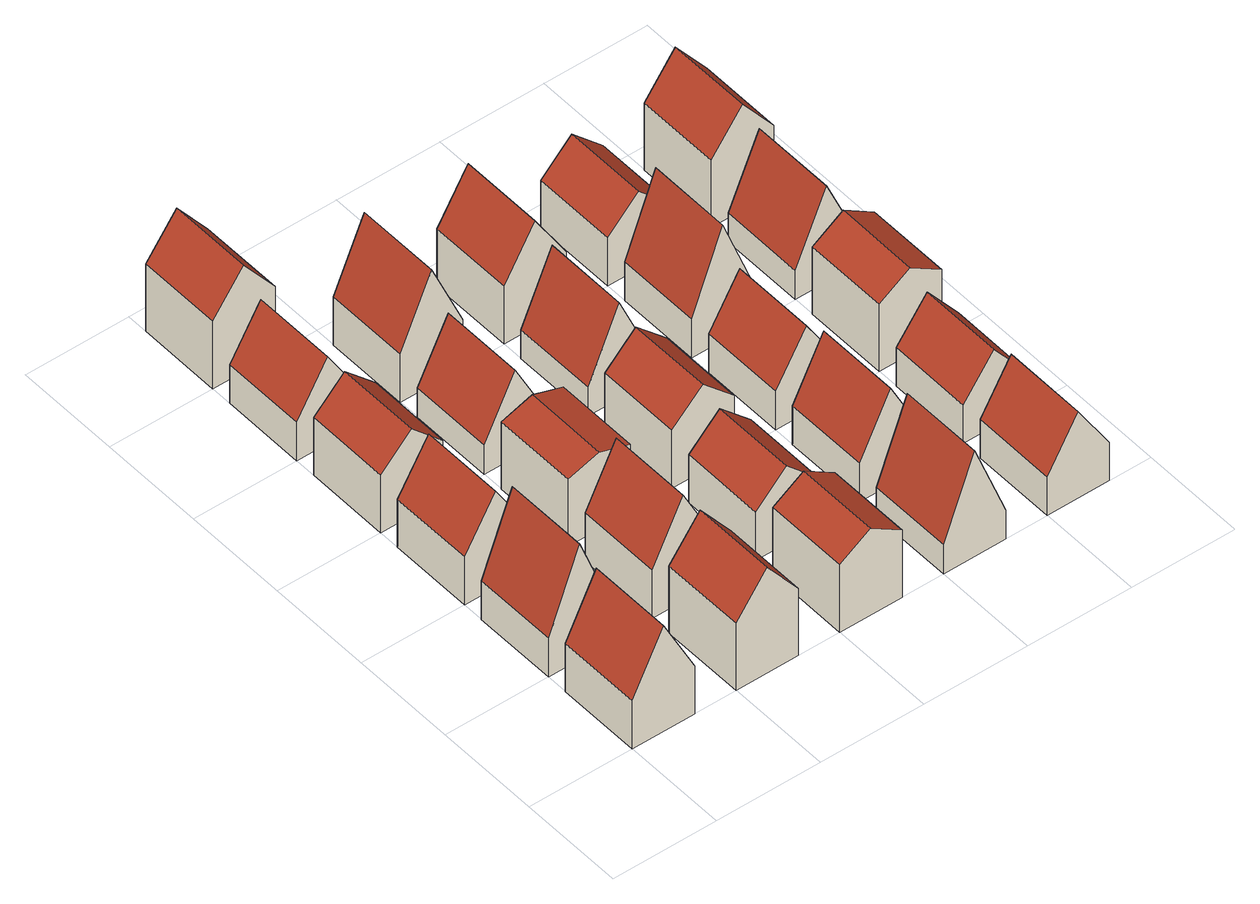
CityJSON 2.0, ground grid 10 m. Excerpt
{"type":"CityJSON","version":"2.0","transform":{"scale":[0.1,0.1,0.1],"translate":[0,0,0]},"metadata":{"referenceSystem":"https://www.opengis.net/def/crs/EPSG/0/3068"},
"CityObjects":{
"building1":{"type":"Building","attributes":{"description":"FZK/IAI test cases only","name":"Testcase-0-0_LoD2","dateOfConstruction":"1929-01-01","dateOfDemolition":"2044-01-01","measuredHeight":11,"class":"1100","roofType":"1030","storeysAboveGround":5,"storeysBelowGround":0,"storeyHeightsAboveGround":[2],"storeyHeightsBelowGround":[0]},"geometry":[{"type":"Solid","lod":"2","boundaries":[[[[0,1,2,3]],[[1,0,4,5,6]],[[3,2,7,8,9]],[[1,6,7,2]],[[3,9,4,0]],[[6,5,8,7]],[[9,8,5,4]]]],"semantics":{"surfaces":[{"type":"GroundSurface"},{"type":"WallSurface"},{"type":"RoofSurface"}],"values":[[0,1,1,1,1,2,2]]}}]},
"building2":{"type":"Building","attributes":{"description":"FZK/IAI test cases only","name":"Testcase-1-0_LoD2","dateOfConstruction":"1938-01-01","dateOfDemolition":"2043-01-01","measuredHeight":12,"class":"1140","roofType":"1030","storeysAboveGround":4,"storeysBelowGround":0,"storeyHeightsAboveGround":[3],"storeyHeightsBelowGround":[0]},"geometry":[{"type":"Solid","lod":"2","boundaries":[[[[10,11,12,13]],[[11,10,14,15,16]],[[13,12,17,18,19]],[[11,16,17,12]],[[13,19,14,10]],[[16,15,18,17]],[[19,18,15,14]]]],"semantics":{"surfaces":[{"type":"GroundSurface"},{"type":"WallSurface"},{"type":"RoofSurface"}],"values":[[0,1,1,1,1,2,2]]}}]},
"building3":{"type":"Building","attributes":{"description":"FZK/IAI test cases only","name":"Testcase-2-0_LoD2","dateOfConstruction":"1921-01-01","dateOfDemolition":"2046-01-01","measuredHeight":10,"class":"1090","roofType":"1030","storeysAboveGround":3,"storeysBelowGround":0,"storeyHeightsAboveGround":[3],"storeyHeightsBelowGround":[0]},"geometry":[{"type":"Solid","lod":"2","boundaries":[[[[20,21,22,23]],[[21,20,24,25,26]],[[23,22,27,28,29]],[[21,26,27,22]],[[23,29,24,20]],[[26,25,28,27]],[[29,28,25,24]]]],"semantics":{"surfaces":[{"type":"GroundSurface"},{"type":"WallSurface"},{"type":"RoofSurface"}],"values":[[0,1,1,1,1,2,2]]}}]},
"building4":{"type":"Building","attributes":{"description":"FZK/IAI test cases only","name":"Testcase-3-0_LoD2","dateOfConstruction":"1968-01-01","dateOfDemolition":"2091-01-01","measuredHeight":9,"class":"1090","roofType":"1030","storeysAboveGround":4,"storeysBelowGround":0,"storeyHeightsAboveGround":[2],"storeyHeightsBelowGround":[0]},"geometry":[{"type":"Solid","lod":"2","boundaries":[[[[30,31,32,33]],[[31,30,34,35,36]],[[33,32,37,38,39]],[[31,36,37,32]],[[33,39,34,30]],[[36,35,38,37]],[[39,38,35,34]]]],"semantics":{"surfaces":[{"type":"GroundSurface"},{"type":"WallSurface"},{"type":"RoofSurface"}],"values":[[0,1,1,1,1,2,2]]}}]},
"building5":{"type":"Building","attributes":{"description":"FZK/IAI test cases only","name":"Testcase-0-1_LoD2","dateOfConstruction":"1905-01-01","dateOfDemolition":"2053-01-01","measuredHeight":11,"class":"1130","roofType":"1030","storeysAboveGround":3,"storeysBelowGround":0,"storeyHeightsAboveGround":[3],"storeyHeightsBelowGround":[0]},"geometry":[{"type":"Solid","lod":"2","boundaries":[[[[40,41,42,43]],[[41,40,44,45,46]],[[43,42,47,48,49]],[[41,46,47,42]],[[43,49,44,40]],[[46,45,48,47]],[[49,48,45,44]]]],"semantics":{"surfaces":[{"type":"GroundSurface"},{"type":"WallSurface"},{"type":"RoofSurface"}],"values":[[0,1,1,1,1,2,2]]}}]},
"building6":{"type":"Building","attributes":{"description":"FZK/IAI test cases only","name":"Testcase-4-0_LoD2","dateOfConstruction":"1928-01-01","dateOfDemolition":"2060-01-01","measuredHeight":9,"class":"1070","roofType":"1030","storeysAboveGround":2,"storeysBelowGround":0,"storeyHeightsAboveGround":[3],"storeyHeightsBelowGround":[0]},"geometry":[{"type":"Solid","lod":"2","boundaries":[[[[50,51,52,53]],[[51,50,54,55,56]],[[53,52,57,58,59]],[[51,56,57,52]],[[53,59,54,50]],[[56,55,58,57]],[[59,58,55,54]]]],"semantics":{"surfaces":[{"type":"GroundSurface"},{"type":"WallSurface"},{"type":"RoofSurface"}],"values":[[0,1,1,1,1,2,2]]}}]},
"building7":{"type":"Building","attributes":{"description":"FZK/IAI test cases only","name":"Testcase-1-1_LoD2","dateOfConstruction":"1956-01-01","dateOfDemolition":"2076-01-01","measuredHeight":11,"class":"1020","roofType":"1030","storeysAboveGround":3,"storeysBelowGround":0,"storeyHeightsAboveGround":[3],"storeyHeightsBelowGround":[0]},"geometry":[{"type":"Solid","lod":"2","boundaries":[[[[60,61,62,63]],[[61,60,64,65,66]],[[63,62,67,68,69]],[[61,66,67,62]],[[63,69,64,60]],[[66,65,68,67]],[[69,68,65,64]]]],"semantics":{"surfaces":[{"type":"GroundSurface"},{"type":"WallSurface"},{"type":"RoofSurface"}],"values":[[0,1,1,1,1,2,2]]}}]},
"building8":{"type":"Building","attributes":{"description":"FZK/IAI test cases only","name":"Testcase-5-0_LoD2","dateOfConstruction":"1970-01-01","dateOfDemolition":"2052-01-01","measuredHeight":11,"class":"1050","roofType":"1030","storeysAboveGround":3,"storeysBelowGround":0,"storeyHeightsAboveGround":[3],"storeyHeightsBelowGround":[0]},"geometry":[{"type":"Solid","lod":"2","boundaries":[[[[70,71,72,73]],[[71,70,74,75,76]],[[73,72,77,78,79]],[[71,76,77,72]],[[73,79,74,70]],[[76,75,78,77]],[[79,78,75,74]]]],"semantics":{"surfaces":[{"type":"GroundSurface"},{"type":"WallSurface"},{"type":"RoofSurface"}],"values":[[0,1,1,1,1,2,2]]}}]},
"building9":{"type":"Building","attributes":{"description":"FZK/IAI test cases only","name":"Testcase-2-1_LoD2","dateOfConstruction":"1944-01-01","dateOfDemolition":"2042-01-01","measuredHeight":8,"class":"1020","roofType":"1030","storeysAboveGround":2,"storeysBelowGround":0,"storeyHeightsAboveGround":[3],"storeyHeightsBelowGround":[0]},"geometry":[{"type":"Solid","lod":"2","boundaries":[[[[80,81,82,83]],[[81,80,84,85,86]],[[83,82,87,88,89]],[[81,86,87,82]],[[83,89,84,80]],[[86,85,88,87]],[[89,88,85,84]]]],"semantics":{"surfaces":[{"type":"GroundSurface"},{"type":"WallSurface"},{"type":"RoofSurface"}],"values":[[0,1,1,1,1,2,2]]}}]},
"building10":{"type":"Building","attributes":{"description":"FZK/IAI test cases only","name":"Testcase-3-1_LoD2","dateOfConstruction":"1922-01-01","dateOfDemolition":"2067-01-01","measuredHeight":9,"class":"1100","roofType":"1030","storeysAboveGround":2,"storeysBelowGround":0,"storeyHeightsAboveGround":[3],"storeyHeightsBelowGround":[0]},"geometry":[{"type":"Solid","lod":"2","boundaries":[[[[90,91,92,93]],[[91,90,94,95,96]],[[93,92,97,98,99]],[[91,96,97,92]],[[93,99,94,90]],[[96,95,98,97]],[[99,98,95,94]]]],"semantics":{"surfaces":[{"type":"GroundSurface"},{"type":"WallSurface"},{"type":"RoofSurface"}],"values":[[0,1,1,1,1,2,2]]}}]},
"building11":{"type":"Building","attributes":{"description":"FZK/IAI test cases only","name":"Testcase-0-2_LoD2","dateOfConstruction":"1906-01-01","dateOfDemolition":"2096-01-01","measuredHeight":9,"class":"1160","roofType":"1030","storeysAboveGround":2,"storeysBelowGround":0,"storeyHeightsAboveGround":[3],"storeyHeightsBelowGround":[0]},"geometry":[{"type":"Solid","lod":"2","boundaries":[[[[100,101,102,103]],[[101,100,104,105,106]],[[103,102,107,108,109]],[[101,106,107,102]],[[103,109,104,100]],[[106,105,108,107]],[[109,108,105,104]]]],"semantics":{"surfaces":[{"type":"GroundSurface"},{"type":"WallSurface"},{"type":"RoofSurface"}],"values":[[0,1,1,1,1,2,2]]}}]},
"building12":{"type":"Building","attributes":{"description":"FZK/IAI test cases only","name":"Testcase-4-1_LoD2","dateOfConstruction":"1966-01-01","dateOfDemolition":"2055-01-01","measuredHeight":12,"class":"1160","roofType":"1030","storeysAboveGround":6,"storeysBelowGround":0,"storeyHeightsAboveGround":[2],"storeyHeightsBelowGround":[0]},"geometry":[{"type":"Solid","lod":"2","boundaries":[[[[110,111,112,113]],[[111,110,114,115,116]],[[113,112,117,118,119]],[[111,116,117,112]],[[113,119,114,110]],[[116,115,118,117]],[[119,118,115,114]]]],"semantics":{"surfaces":[{"type":"GroundSurface"},{"type":"WallSurface"},{"type":"RoofSurface"}],"values":[[0,1,1,1,1,2,2]]}}]},
"building13":{"type":"Building","attributes":{"description":"FZK/IAI test cases only","name":"Testcase-1-2_LoD2","dateOfConstruction":"1943-01-01","dateOfDemolition":"2074-01-01","measuredHeight":8,"class":"1160","roofType":"1030","storeysAboveGround":2,"storeysBelowGround":0,"storeyHeightsAboveGround":[3],"storeyHeightsBelowGround":[0]},"geometry":[{"type":"Solid","lod":"2","boundaries":[[[[120,121,122,123]],[[121,120,124,125,126]],[[123,122,127,128,129]],[[121,126,127,122]],[[123,129,124,120]],[[126,125,128,127]],[[129,128,125,124]]]],"semantics":{"surfaces":[{"type":"GroundSurface"},{"type":"WallSurface"},{"type":"RoofSurface"}],"values":[[0,1,1,1,1,2,2]]}}]},
"building14":{"type":"Building","attributes":{"description":"FZK/IAI test cases only","name":"Testcase-2-2_LoD2","dateOfConstruction":"1909-01-01","dateOfDemolition":"2022-01-01","measuredHeight":9,"class":"1050","roofType":"1030","storeysAboveGround":2,"storeysBelowGround":0,"storeyHeightsAboveGround":[3],"storeyHeightsBelowGround":[0]},"geometry":[{"type":"Solid","lod":"2","boundaries":[[[[130,131,132,133]],[[131,130,134,135,136]],[[133,132,137,138,139]],[[131,136,137,132]],[[133,139,134,130]],[[136,135,138,137]],[[139,138,135,134]]]],"semantics":{"surfaces":[{"type":"GroundSurface"},{"type":"WallSurface"},{"type":"RoofSurface"}],"values":[[0,1,1,1,1,2,2]]}}]},
"building15":{"type":"Building","attributes":{"description":"FZK/IAI test cases only","name":"Testcase-3-2_LoD2","dateOfConstruction":"1975-01-01","dateOfDemolition":"2069-01-01","measuredHeight":10,"class":"1120","roofType":"1030","storeysAboveGround":4,"storeysBelowGround":0,"storeyHeightsAboveGround":[2],"storeyHeightsBelowGround":[0]},"geometry":[{"type":"Solid","lod":"2","boundaries":[[[[140,141,142,143]],[[141,140,144,145,146]],[[143,142,147,148,149]],[[141,146,147,142]],[[143,149,144,140]],[[146,145,148,147]],[[149,148,145,144]]]],"semantics":{"surfaces":[{"type":"GroundSurface"},{"type":"WallSurface"},{"type":"RoofSurface"}],"values":[[0,1,1,1,1,2,2]]}}]},
"building16":{"type":"Building","attributes":{"description":"FZK/IAI test cases only","name":"Testcase-0-3_LoD2","dateOfConstruction":"1947-01-01","dateOfDemolition":"2044-01-01","measuredHeight":11,"class":"1110","roofType":"1030","storeysAboveGround":3,"storeysBelowGround":0,"storeyHeightsAboveGround":[3],"storeyHeightsBelowGround":[0]},"geometry":[{"type":"Solid","lod":"2","boundaries":[[[[150,151,152,153]],[[151,150,154,155,156]],[[153,152,157,158,159]],[[151,156,157,152]],[[153,159,154,150]],[[156,155,158,157]],[[159,158,155,154]]]],"semantics":{"surfaces":[{"type":"GroundSurface"},{"type":"WallSurface"},{"type":"RoofSurface"}],"values":[[0,1,1,1,1,2,2]]}}]},
"building17":{"type":"Building","attributes":{"description":"FZK/IAI test cases only","name":"Testcase-4-2_LoD2","dateOfConstruction":"1916-01-01","dateOfDemolition":"2038-01-01","measuredHeight":11,"class":"1090","roofType":"1030","storeysAboveGround":3,"storeysBelowGround":0,"storeyHeightsAboveGround":[3],"storeyHeightsBelowGround":[0]},"geometry":[{"type":"Solid","lod":"2","boundaries":[[[[160,161,162,163]],[[161,160,164,165,166]],[[163,162,167,168,169]],[[161,166,167,162]],[[163,169,164,160]],[[166,165,168,167]],[[169,168,165,164]]]],"semantics":{"surfaces":[{"type":"GroundSurface"},{"type":"WallSurface"},{"type":"RoofSurface"}],"values":[[0,1,1,1,1,2,2]]}}]},
"building18":{"type":"Building","attributes":{"description":"FZK/IAI test cases only","name":"Testcase-1-3_LoD2","dateOfConstruction":"1927-01-01","dateOfDemolition":"2024-01-01","measuredHeight":10,"class":"1070","roofType":"1030","storeysAboveGround":3,"storeysBelowGround":0,"storeyHeightsAboveGround":[3],"storeyHeightsBelowGround":[0]},"geometry":[{"type":"Solid","lod":"2","boundaries":[[[[170,171,172,173]],[[171,170,174,175,176]],[[173,172,177,178,179]],[[171,176,177,172]],[[173,179,174,170]],[[176,175,178,177]],[[179,178,175,174]]]],"semantics":{"surfaces":[{"type":"GroundSurface"},{"type":"WallSurface"},{"type":"RoofSurface"}],"values":[[0,1,1,1,1,2,2]]}}]},
"building19":{"type":"Building","attributes":{"description":"FZK/IAI test cases only","name":"Testcase-2-3_LoD2","dateOfConstruction":"1925-01-01","dateOfDemolition":"2047-01-01","measuredHeight":9,"class":"1090","roofType":"1030","storeysAboveGround":4,"storeysBelowGround":0,"storeyHeightsAboveGround":[2],"storeyHeightsBelowGround":[0]},"geometry":[{"type":"Solid","lod":"2","boundaries":[[[[180,181,182,183]],[[181,180,184,185,186]],[[183,182,187,188,189]],[[181,186,187,182]],[[183,189,184,180]],[[186,185,188,187]],[[189,188,185,184]]]],"semantics":{"surfaces":[{"type":"GroundSurface"},{"type":"WallSurface"},{"type":"RoofSurface"}],"values":[[0,1,1,1,1,2,2]]}}]},
"building20":{"type":"Building","attributes":{"description":"FZK/IAI test cases only","name":"Testcase-3-3_LoD2","dateOfConstruction":"1907-01-01","dateOfDemolition":"2025-01-01","measuredHeight":12,"class":"1170","roofType":"1030","storeysAboveGround":6,"storeysBelowGround":0,"storeyHeightsAboveGround":[2],"storeyHeightsBelowGround":[0]},"geometry":[{"type":"Solid","lod":"2","boundaries":[[[[190,191,192,193]],[[191,190,194,195,196]],[[193,192,197,198,199]],[[191,196,197,192]],[[193,199,194,190]],[[196,195,198,197]],[[199,198,195,194]]]],"semantics":{"surfaces":[{"type":"GroundSurface"},{"type":"WallSurface"},{"type":"RoofSurface"}],"values":[[0,1,1,1,1,2,2]]}}]},
"building21":{"type":"Building","attributes":{"description":"FZK/IAI test cases only","name":"Testcase-0-4_LoD2","dateOfConstruction":"1982-01-01","dateOfDemolition":"2067-01-01","measuredHeight":9,"class":"1150","roofType":"1030","storeysAboveGround":2,"storeysBelowGround":0,"storeyHeightsAboveGround":[3],"storeyHeightsBelowGround":[0]},"geometry":[{"type":"Solid","lod":"2","boundaries":[[[[200,201,202,203]],[[201,200,204,205,206]],[[203,202,207,208,209]],[[201,206,207,202]],[[203,209,204,200]],[[206,205,208,207]],[[209,208,205,204]]]],"semantics":{"surfaces":[{"type":"GroundSurface"},{"type":"WallSurface"},{"type":"RoofSurface"}],"values":[[0,1,1,1,1,2,2]]}}]},
"building22":{"type":"Building","attributes":{"description":"FZK/IAI test cases only","name":"Testcase-4-3_LoD2","dateOfConstruction":"1980-01-01","dateOfDemolition":"2046-01-01","measuredHeight":8,"class":"1140","roofType":"1030","storeysAboveGround":2,"storeysBelowGround":0,"storeyHeightsAboveGround":[3],"storeyHeightsBelowGround":[0]},"geometry":[{"type":"Solid","lod":"2","boundaries":[[[[210,211,212,213]],[[211,210,214,215,216]],[[213,212,217,218,219]],[[211,216,217,212]],[[213,219,214,210]],[[216,215,218,217]],[[219,218,215,214]]]],"semantics":{"surfaces":[{"type":"GroundSurface"},{"type":"WallSurface"},{"type":"RoofSurface"}],"values":[[0,1,1,1,1,2,2]]}}]},
"building23":{"type":"Building","attributes":{"description":"FZK/IAI test cases only","name":"Testcase-1-4_LoD2","dateOfConstruction":"1949-01-01","dateOfDemolition":"2032-01-01","measuredHeight":8,"class":"1070","roofType":"1030","storeysAboveGround":4,"storeysBelowGround":0,"storeyHeightsAboveGround":[2],"storeyHeightsBelowGround":[0]},"geometry":[{"type":"Solid","lod":"2","boundaries":[[[[220,221,222,223]],[[221,220,224,225,226]],[[223,222,227,228,229]],[[221,226,227,222]],[[223,229,224,220]],[[226,225,228,227]],[[229,228,225,224]]]],"semantics":{"surfaces":[{"type":"GroundSurface"},{"type":"WallSurface"},{"type":"RoofSurface"}],"values":[[0,1,1,1,1,2,2]]}}]},
"building24":{"type":"Building","attributes":{"description":"FZK/IAI test cases only","name":"Testcase-2-4_LoD2","dateOfConstruction":"1975-01-01","dateOfDemolition":"2094-01-01","measuredHeight":9,"class":"1110","roofType":"1030","storeysAboveGround":2,"storeysBelowGround":0,"storeyHeightsAboveGround":[3],"storeyHeightsBelowGround":[0]},"geometry":[{"type":"Solid","lod":"2","boundaries":[[[[230,231,232,233]],[[231,230,234,235,236]],[[233,232,237,238,239]],[[231,236,237,232]],[[233,239,234,230]],[[236,235,238,237]],[[239,238,235,234]]]],"semantics":{"surfaces":[{"type":"GroundSurface"},{"type":"WallSurface"},{"type":"RoofSurface"}],"values":[[0,1,1,1,1,2,2]]}}]},
"building25":{"type":"Building","attributes":{"description":"FZK/IAI test cases only","name":"Testcase-3-4_LoD2","dateOfConstruction":"1917-01-01","dateOfDemolition":"2024-01-01","measuredHeight":10,"class":"1020","roofType":"1030","storeysAboveGround":3,"storeysBelowGround":0,"storeyHeightsAboveGround":[3],"storeyHeightsBelowGround":[0]},"geometry":[{"type":"Solid","lod":"2","boundaries":[[[[240,241,242,243]],[[241,240,244,245,246]],[[243,242,247,248,249]],[[241,246,247,242]],[[243,249,244,240]],[[246,245,248,247]],[[249,248,245,244]]]],"semantics":{"surfaces":[{"type":"GroundSurface"},{"type":"WallSurface"},{"type":"RoofSurface"}],"values":[[0,1,1,1,1,2,2]]}}]},
"building26":{"type":"Building","attributes":{"description":"FZK/IAI test cases only","name":"Testcase-4-4_LoD2","dateOfConstruction":"1942-01-01","dateOfDemolition":"2030-01-01","measuredHeight":11,"class":"1160","roofType":"1030","storeysAboveGround":3,"storeysBelowGround":0,"storeyHeightsAboveGround":[3],"storeyHeightsBelowGround":[0]},"geometry":[{"type":"Solid","lod":"2","boundaries":[[[[250,251,252,253]],[[251,250,254,255,256]],[[253,252,257,258,259]],[[251,256,257,252]],[[253,259,254,250]],[[256,255,258,257]],[[259,258,255,254]]]],"semantics":{"surfaces":[{"type":"GroundSurface"},{"type":"WallSurface"},{"type":"RoofSurface"}],"values":[[0,1,1,1,1,2,2]]}}]}
},
"vertices":[
[60,0,0],[0,0,0],[0,80,0],[60,80,0],[60,0,50],[30,0,110],[0,0,50],[0,80,50],[30,80,110],[60,80,50],
[60,100,0],[0,100,0],[0,180,0],[60,180,0],[60,100,40],[30,100,120],[0,100,40],[0,180,40],[30,180,120],[60,180,40],
[60,200,0],[0,200,0],[0,280,0],[60,280,0],[60,200,50],[30,200,100],[0,200,50],[0,280,50],[30,280,100],[60,280,50],
[60,300,0],[0,300,0],[0,380,0],[60,380,0],[60,300,60],[30,300,90],[0,300,60],[0,380,60],[30,380,90],[60,380,60],
[160,0,0],[100,0,0],[100,80,0],[160,80,0],[160,0,70],[130,0,110],[100,0,70],[100,80,70],[130,80,110],[160,80,70],
[60,400,0],[0,400,0],[0,480,0],[60,480,0],[60,400,40],[30,400,90],[0,400,40],[0,480,40],[30,480,90],[60,480,40],
[160,100,0],[100,100,0],[100,180,0],[160,180,0],[160,100,50],[130,100,110],[100,100,50],[100,180,50],[130,180,110],[160,180,50],
[60,500,0],[0,500,0],[0,580,0],[60,580,0],[60,500,70],[30,500,110],[0,500,70],[0,580,70],[30,580,110],[60,580,70],
[160,200,0],[100,200,0],[100,280,0],[160,280,0],[160,200,70],[130,200,80],[100,200,70],[100,280,70],[130,280,80],[160,280,70],
[160,300,0],[100,300,0],[100,380,0],[160,380,0],[160,300,30],[130,300,90],[100,300,30],[100,380,30],[130,380,90],[160,380,30],
[260,0,0],[200,0,0],[200,80,0],[260,80,0],[260,0,70],[230,0,90],[200,0,70],[200,80,70],[230,80,90],[260,80,70],
[160,400,0],[100,400,0],[100,480,0],[160,480,0],[160,400,50],[130,400,120],[100,400,50],[100,480,50],[130,480,120],[160,480,50],
[260,100,0],[200,100,0],[200,180,0],[260,180,0],[260,100,50],[230,100,80],[200,100,50],[200,180,50],[230,180,80],[260,180,50],
[260,200,0],[200,200,0],[200,280,0],[260,280,0],[260,200,60],[230,200,90],[200,200,60],[200,280,60],[230,280,90],[260,280,60],
[260,300,0],[200,300,0],[200,380,0],[260,380,0],[260,300,30],[230,300,100],[200,300,30],[200,380,30],[230,380,100],[260,380,30],
[360,0,0],[300,0,0],[300,80,0],[360,80,0],[360,0,30],[330,0,110],[300,0,30],[300,80,30],[330,80,110],[360,80,30],
[260,400,0],[200,400,0],[200,480,0],[260,480,0],[260,400,60],[230,400,110],[200,400,60],[200,480,60],[230,480,110],[260,480,60],
[360,100,0],[300,100,0],[300,180,0],[360,180,0],[360,100,40],[330,100,100],[300,100,40],[300,180,40],[330,180,100],[360,180,40],
[360,200,0],[300,200,0],[300,280,0],[360,280,0],[360,200,40],[330,200,90],[300,200,40],[300,280,40],[330,280,90],[360,280,40],
[360,300,0],[300,300,0],[300,380,0],[360,380,0],[360,300,40],[330,300,120],[300,300,40],[300,380,40],[330,380,120],[360,380,40],
[460,0,0],[400,0,0],[400,80,0],[460,80,0],[460,0,40],[430,0,90],[400,0,40],[400,80,40],[430,80,90],[460,80,40],
[360,400,0],[300,400,0],[300,480,0],[360,480,0],[360,400,50],[330,400,80],[300,400,50],[300,480,50],[330,480,80],[360,480,50],
[460,100,0],[400,100,0],[400,180,0],[460,180,0],[460,100,40],[430,100,80],[400,100,40],[400,180,40],[430,180,80],[460,180,40],
[460,200,0],[400,200,0],[400,280,0],[460,280,0],[460,200,70],[430,200,90],[400,200,70],[400,280,70],[430,280,90],[460,280,70],
[460,300,0],[400,300,0],[400,380,0],[460,380,0],[460,300,30],[430,300,100],[400,300,30],[400,380,30],[430,380,100],[460,380,30],
[460,400,0],[400,400,0],[400,480,0],[460,480,0],[460,400,70],[430,400,110],[400,400,70],[400,480,70],[430,480,110],[460,480,70]
]}
